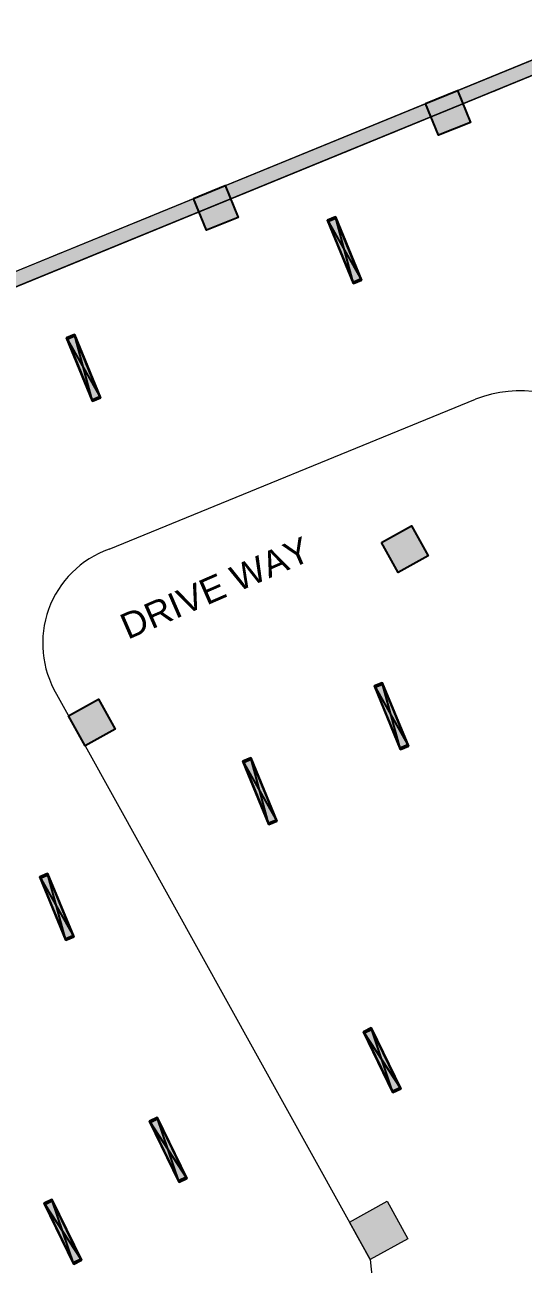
# Model space of a CAD drawing. Header units: inches. Extents: x 1182429 to 1211915, y -922309 to -906718.
# Drawn here: x 1210370 to 1210718, y -910756 to -909889 of the extents above; entities that cross this region are included whole.
import ezdxf

# ---------------------------------------------------------------- set-up
doc = ezdxf.new("R2010")
doc.units = ezdxf.units.IN
doc.header["$LTSCALE"] = 6
doc.linetypes.add('DASHED2', pattern=[0.375, 0.25, -0.125])
doc.layers.add('CELLING', color=34, linetype='Continuous')
doc.layers.add('E-WIRING', color=5, linetype='Continuous')
for name, color, linetype, lineweight in [('COL MARK', 210, 'Continuous', 18), ('column', 240, 'Continuous', 25), ('Hatch', 251, 'Continuous', 0), ('v.b', 200, 'Continuous', 5), ('W', 250, 'Continuous', 5), ('wall', 7, 'Continuous', 30), ('wall new', 3, 'Continuous', 25)]:
    doc.layers.add(name, color=color, linetype=linetype, lineweight=lineweight)
doc.styles.add('ARI', font='arial.ttf')
pattern_1 = [(0, (-27.81927828272455, 2.940102126449346), (0, 0.001397), [0.001016, -0.000381]), (90, (-27.81927828272455, 2.940102126449346), (-0.001397, 0), [0.001016, -0.000381])]

# ---------------------------------------------------------------- blocks, each defined once
blk = doc.blocks.new('sdfdsf')
at = {"lineweight": -3}
blk.add_hatch(color=7, dxfattribs=at).paths.add_polyline_path([(23236.66559868997, 14983.34885737138), (23242.08212489375, 14983.34885737138), (23242.08212489375, 15029.49406542082), (23236.66559868997, 15029.49406542082)])
at = {"layer": 'Hatch'}
h = blk.add_hatch(dxfattribs=at)
h.set_pattern_fill('ANGLE', color=5, scale=0.0002)
h.set_pattern_definition(pattern_1)
h.paths.add_polyline_path([(23236.37386179186, 15029.49354817548), (23242.37386179186, 15029.49354817548), (23242.37386179186, 15030.44133051667), (23236.37386179186, 15030.44133051667)])
h = blk.add_hatch(dxfattribs=at)
h.set_pattern_fill('ANGLE', color=5, scale=0.0002)
h.set_pattern_definition(pattern_1)
h.paths.add_polyline_path([(23236.37386179186, 14983.34885737138), (23242.37386179186, 14983.34885737138), (23242.37386179186, 14982.44133051666), (23236.37386179186, 14982.44133051666)])
for p, q in [((23242.37386179186, 15030.44133051667), (23236.37386179186, 14982.44133051666)), ((23242.37386179186, 14982.44133051666), (23236.37386179186, 15030.44133051667))]:
    blk.add_line(p, q)
at = {"layer": 'CELLING', "color": 5}
for points in [[(23236.37386179186, 14982.44133051666), (23242.37386179186, 14982.44133051666), (23242.37386179186, 15030.44133051667), (23236.37386179186, 15030.44133051667)], [(23242.37386179186, 15029.49354817548), (23236.37386179186, 15029.49354817548), (23236.37386179186, 15030.44133051667), (23242.37386179186, 15030.44133051667)], [(23236.37386179186, 15029.49354817548), (23242.37386179186, 15029.49354817548), (23242.37386179186, 15030.44133051667), (23236.37386179186, 15030.44133051667)], [(23236.66559868997, 14983.34885737138), (23242.08212489375, 14983.34885737138), (23242.08212489375, 15029.49406542082), (23236.66559868997, 15029.49406542082)], [(23236.37386179186, 14983.34885737138), (23242.37386179186, 14983.34885737138), (23242.37386179186, 14982.44133051666), (23236.37386179186, 14982.44133051666)], [(23236.37386179186, 14983.34885737138), (23242.37386179186, 14983.34885737138), (23242.37386179186, 14982.44133051666), (23236.37386179186, 14982.44133051666)]]:
    blk.add_lwpolyline(points, close=True, dxfattribs=at)

msp = doc.modelspace()

# ---------------------------------------------------------------- hatches: boundary and pattern name
at = {"layer": 'COL MARK', "lineweight": 30, "true_color": 0xffc6b3}
h = msp.add_hatch(color=31, dxfattribs=at)
h.dxf.hatch_style = 1
h.paths.add_polyline_path([(1210596.741575761, -910726.2050163198), (1210622.982210674, -910711.6644152537), (1210637.52281174, -910737.905050167), (1210611.282176827, -910752.445651233)])
at = {"layer": 'COL MARK'}
h = msp.add_hatch(color=256, dxfattribs=at)
h.dxf.hatch_style = 1
h.paths.add_polyline_path([(1210596.741575761, -910726.2050163198), (1210622.982210674, -910711.6644152537), (1210637.52281174, -910737.905050167), (1210611.282176827, -910752.445651233)])
at = {"layer": 'column', "ltscale": 10, "true_color": 0xffc6b3}
h = msp.add_hatch(color=31, dxfattribs=at)
h.dxf.hatch_style = 1
h.paths.add_polyline_path([(1210649.897594307, -909943.586671764), (1210672.13170245, -909934.5509407424), (1210681.167433471, -909956.7850488854), (1210658.933325329, -909965.820779907)])
at = {"layer": 'column', "ltscale": 10}
h = msp.add_hatch(color=256, dxfattribs=at)
h.dxf.hatch_style = 1
h.paths.add_polyline_path([(1210649.897594307, -909943.586671764), (1210672.13170245, -909934.5509407424), (1210681.167433471, -909956.7850488854), (1210658.933325329, -909965.820779907)])
at = {"layer": 'column', "ltscale": 10, "true_color": 0xffc6b3}
h = msp.add_hatch(color=31, dxfattribs=at)
h.dxf.hatch_style = 1
h.paths.add_polyline_path([(1210487.694332913, -910010.0646471087), (1210509.928441055, -910001.028916087), (1210518.964172077, -910023.26302423), (1210496.730063934, -910032.2987552517)])
at = {"layer": 'column', "ltscale": 10}
h = msp.add_hatch(color=256, dxfattribs=at)
h.dxf.hatch_style = 1
h.paths.add_polyline_path([(1210487.694332913, -910010.0646471087), (1210509.928441055, -910001.028916087), (1210518.964172077, -910023.26302423), (1210496.730063934, -910032.2987552517)])
at = {"layer": 'column', "ltscale": 10, "true_color": 0xffc6b3}
h = msp.add_hatch(color=31, dxfattribs=at)
h.dxf.hatch_style = 1
h.paths.add_polyline_path([(1210619.115418973, -910250.7847694404), (1210640.107926903, -910239.1522885874), (1210651.740407756, -910260.1447965178), (1210630.747899826, -910271.7772773708)])
at = {"layer": 'column', "ltscale": 10}
h = msp.add_hatch(color=256, dxfattribs=at)
h.dxf.hatch_style = 1
h.paths.add_polyline_path([(1210619.115418973, -910250.7847694404), (1210640.107926903, -910239.1522885874), (1210651.740407756, -910260.1447965178), (1210630.747899826, -910271.7772773708)])
at = {"layer": 'column', "ltscale": 10, "true_color": 0xffc6b3}
h = msp.add_hatch(color=31, dxfattribs=at)
h.dxf.hatch_style = 1
h.paths.add_polyline_path([(1210400.443461365, -910371.9564449921), (1210421.435969296, -910360.3239641392), (1210433.068450148, -910381.3164720697), (1210412.075942218, -910392.9489529226)])
at = {"layer": 'column', "ltscale": 10}
h = msp.add_hatch(color=256, dxfattribs=at)
h.dxf.hatch_style = 1
h.paths.add_polyline_path([(1210400.443461365, -910371.9564449921), (1210421.435969296, -910360.3239641392), (1210433.068450148, -910381.3164720697), (1210412.075942218, -910392.9489529226)])
at = {"layer": 'wall new', "lineweight": 9, "ltscale": 6, "true_color": 0xffc6b3}
h = msp.add_hatch(dxfattribs=at)
h.set_pattern_fill('AR-CONC', color=31, scale=0.06)
h.set_pattern_definition([(49.99999999999999, (89429.78012453532, -9755.464999238611), (10.93108013976024, -0.9563451323341852), [1.143, -12.573]), (355, (89429.78012453532, -9755.464999238611), (-2.11460528549816, 11.46341071434211), [0.9144, -10.0584350502]), (100.4514447, (89430.69104495528, -9755.544694448588), (8.816474825421196, 10.50706511473171), [0.9714005279999998, -10.685414676]), (46.18420000000001, (89429.78012453532, -9752.41699923866), (16.26474245352779, -2.522539675963629), [1.7145, -18.8595]), (96.63555760999992, (89431.13551853527, -9752.627209238592), (14.24424804309018, 14.84556747586329), [1.4571013884, -16.0281364896]), (351.1841511700001, (89429.78012453532, -9752.41699923866), (14.24424804389862, 14.84556747513196), [1.3715980242, -15.0875839152]), (21, (89431.3041245353, -9753.178999238648), (9.096863476147949, -6.135911891225256), [1.143, -12.573]), (326.0000000000001, (89431.3041245353, -9753.178999238648), (3.708121700858824, 11.05127796733916), [0.9144, -10.0584]), (71.45144499999999, (89432.06219649129, -9753.690325232572), (12.80498515672297, 4.915366133154314), [0.971400528, -10.685396256]), (37.50000000000001, (89429.78012453532, -9755.464999238611), (0.185316195035509, 5.073302332389186), [0, -9.93648, 0, -10.2108, 0, -10.0965]), (7.499999999999999, (89429.78012453532, -9755.464999238611), (4.009179750618345, 6.010834489087171), [0, -5.821679999999999, 0, -9.70788, 0, -3.8481]), (327.5, (89426.38160453527, -9755.464999238611), (8.135435710012283, -0.3437246395604066), [0, -3.81, 0, -11.8872, 0, -15.7734]), (317.5, (89424.8576045353, -9755.464999238611), (8.887750883161083, 1.525589461999982), [0, -4.952999999999999, 0, -7.89432, 0, -11.2014])])
h.paths.add_polyline_path([(1210625.381873526, -912419.6997527842), (1210756.522714797, -912438.0587970695), (1210865.239066755, -912431.7890233953), (1210979.868471422, -912425.1782384425), (1211053.358264532, -912420.9400133563), (1211190.584196407, -912420.9400133563), (1211915.043504362, -911011.1520963821), (1210784.451736658, -909888.5172889488), (1210131.787805183, -910156.0074514099), (1210191.015161174, -910299.5196222215), (1209102.850325668, -910744.9759953165), (1209828.160210054, -912516.9858332934), (1210145.275468138, -912453.9735272881), (1210444.910315336, -912394.4346613225)])
h.paths.add_polyline_path([(1210626.768302089, -912409.796328334), (1210756.931998799, -912428.018577399), (1210864.663314068, -912421.8056117117), (1210979.292718735, -912415.1948267589), (1211053.070149221, -912410.9400133563), (1211184.479888183, -912410.9400133563), (1211902.803970721, -911013.0911612356), (1210782.109870206, -909900.284362475), (1210144.855753603, -910161.4589102914), (1210204.084678045, -910304.9748815735), (1209115.893010254, -910750.4422388613), (1209835.217425194, -912507.8289330311), (1210142.94271773, -912443.8107093297), (1210442.884953007, -912384.0536036665)], flags=16)

# ---------------------------------------------------------------- linework, layer by layer
at = {"layer": 'COL MARK', "color": 31, "true_color": 0xffc6b3, "elevation": 44665.68765111649}
msp.add_lwpolyline([(1210596.741575761, -910726.2050163198), (1210622.982210674, -910711.6644152537), (1210637.52281174, -910737.905050167), (1210611.282176827, -910752.445651233)], close=True, dxfattribs=at)
at = {"layer": 'COL MARK', "elevation": 44665.68765111649}
msp.add_lwpolyline([(1210596.741575761, -910726.2050163198), (1210622.982210674, -910711.6644152537), (1210637.52281174, -910737.905050167), (1210611.282176827, -910752.445651233)], close=True, dxfattribs=at)
at = {"layer": 'column', "color": 31, "ltscale": 10, "true_color": 0xffc6b3}
for points, elevation in [([(1210649.897594307, -909943.586671764), (1210672.13170245, -909934.5509407424), (1210681.167433471, -909956.7850488854), (1210658.933325329, -909965.820779907), (1210649.897594307, -909943.586671764)], 36668.18759613108), ([(1210487.694332913, -910010.0646471087), (1210509.928441055, -910001.028916087), (1210518.964172077, -910023.26302423), (1210496.730063934, -910032.2987552517), (1210487.694332913, -910010.0646471087)], 40637.30815387303), ([(1210619.115418973, -910250.7847694404), (1210640.107926903, -910239.1522885874), (1210651.740407756, -910260.1447965178), (1210630.747899826, -910271.7772773708), (1210619.115418973, -910250.7847694404)], 44665.68765111649), ([(1210400.443461365, -910371.9564449921), (1210421.435969296, -910360.3239641392), (1210433.068450148, -910381.3164720697), (1210412.075942218, -910392.9489529226), (1210400.443461365, -910371.9564449921)], 44665.68765111649)]:
    msp.add_lwpolyline(points, dxfattribs=dict(at, elevation=elevation))
at = {"layer": 'column', "ltscale": 10}
for points, elevation in [([(1210649.897594307, -909943.586671764), (1210672.13170245, -909934.5509407424), (1210681.167433471, -909956.7850488854), (1210658.933325329, -909965.820779907), (1210649.897594307, -909943.586671764)], 36668.18759613108), ([(1210487.694332913, -910010.0646471087), (1210509.928441055, -910001.028916087), (1210518.964172077, -910023.26302423), (1210496.730063934, -910032.2987552517), (1210487.694332913, -910010.0646471087)], 40637.30815387303), ([(1210619.115418973, -910250.7847694404), (1210640.107926903, -910239.1522885874), (1210651.740407756, -910260.1447965178), (1210630.747899826, -910271.7772773708), (1210619.115418973, -910250.7847694404)], 44665.68765111649), ([(1210400.443461365, -910371.9564449921), (1210421.435969296, -910360.3239641392), (1210433.068450148, -910381.3164720697), (1210412.075942218, -910392.9489529226), (1210400.443461365, -910371.9564449921)], 44665.68765111649)]:
    msp.add_lwpolyline(points, dxfattribs=dict(at, elevation=elevation))
at = {"layer": 'v.b', "color": 31, "linetype": 'DASHED2', "ltscale": 10, "true_color": 0xffc6b3}
for p, q in [((1210131.787805185, -910156.0074513563, 40637.30815387303), (1210784.451736658, -909888.5172888893, 40637.30815387303)), ((1210135.580099381, -910165.2604781442, 40637.30815387303), (1210788.244030854, -909897.7703156772, 40637.30815387303))]:
    msp.add_line(p, q, dxfattribs=at)
at = {"layer": 'W', "color": 1, "ltscale": 10}
for p, q in [((1210131.787805185, -910156.0074513563, 40637.30815387303), (1210784.451736658, -909888.5172888893, 40637.30815387303)), ((1210144.833126169, -910161.4681839488, 40637.30815387303), (1210782.109870164, -909900.2843624328, 40637.30815387303)), ((1210428.699759535, -910255.3773571022, 44665.68765111649), (1210684.827363192, -910150.540533618, 40696.5670933749)), ((1210392.097722797, -910356.8953427854, 44665.68765111649), (1210611.282176827, -910752.445651233, 44665.68765111649)), ((1210611.282176827, -910752.445651233, 44665.68765111649), (1210643.729512962, -911083.3424745133, 44665.68765111649))]:
    msp.add_line(p, q, dxfattribs=at)
at = {"layer": 'W', "ltscale": 10, "elevation": 47765.16584622557}
msp.add_lwpolyline([(1210625.381873526, -912419.6997527247), (1210756.522714797, -912438.05879701), (1210865.239066755, -912431.7890233358), (1210979.868471422, -912425.178238383), (1211053.358264532, -912420.9400132968), (1211190.584196407, -912420.9400132968), (1211915.043504362, -911011.1520963226), (1210784.451736658, -909888.5172888893), (1210131.787805183, -910156.0074513505), (1210191.015161174, -910299.519622162), (1209102.850325668, -910744.975995257), (1209828.160210054, -912516.9858332339), (1210157.975882758, -912560.4234819331), (1210444.910315336, -912394.434661263), (1210625.381873526, -912419.6997527247)], dxfattribs=at)
msp.add_lwpolyline([(1210626.768302089, -912409.7963282745), (1210756.931998799, -912428.0185773395), (1210864.663314068, -912421.8056116522), (1210979.292718735, -912415.1948266994), (1211053.070149221, -912410.9400132968), (1211184.479888183, -912410.9400132968), (1211902.803970721, -911013.0911611761), (1210782.109870206, -909900.2843624156), (1210144.855753603, -910161.458910232), (1210204.084678045, -910304.974881514), (1209115.893010254, -910750.4422388019), (1209835.217425194, -912507.8289329716), (1210155.91115582, -912550.0651963267), (1210442.884953007, -912384.053603607)], close=True, dxfattribs=at)
at = {"layer": 'W', "color": 1, "ltscale": 10}
for centre, radius, start, end in [((1210715.476932869, -910227.4339008608, 40696.5670933749), 82.77672406741686, 47.50288493674788, 111.7321447059636), ((1210452.277335755, -910321.2355646037, 44665.68765111649), 69.95145170555375, 109.6976279987176, 210.6491073905704)]:
    msp.add_arc(centre, radius, start, end, dxfattribs=at)

# ---------------------------------------------------------------- block references
at = {"layer": 'E-WIRING', "xscale": -1, "rotation": 22.34151359089078}
for p in [(1237792.447184125, -915092.3289235461, 41492.12401337601), (1237610.119141863, -915174.6606230679, 40959.86159355601), (1237825.25606159, -915418.2479841899, 47595.52320816241), (1237733.367369553, -915470.8287277634, 47597.06670109251), (1237591.409253052, -915551.7801045307, -12199256.44786371)]:
    msp.add_blockref('sdfdsf', p, dxfattribs=at)
at = {"layer": 'E-WIRING', "extrusion": (-0.08290495321003313, 0.1418551336218914, 0.9864095953499022), "xscale": -1, "rotation": 175.5914650168565}
for p in [(-607746.6856765109, 1401516.052743026, -189267.2714626249), (-607586.0718159893, -1085265.36645841, -15118604.37636971), (-607493.5993874038, 1401396.18524093, -189932.2230569067)]:
    msp.add_blockref('sdfdsf', p, dxfattribs=at)

# ---------------------------------------------------------------- texts
at = {"layer": 'wall', "style": 'ARI'}
msp.add_text('DRIVE WAY', height=18, rotation=23.51560482370996, dxfattribs=at).set_placement((1210441.756761547, -910318.8794829102, 39009.32634560813))

doc.saveas('drawing.dxf')
